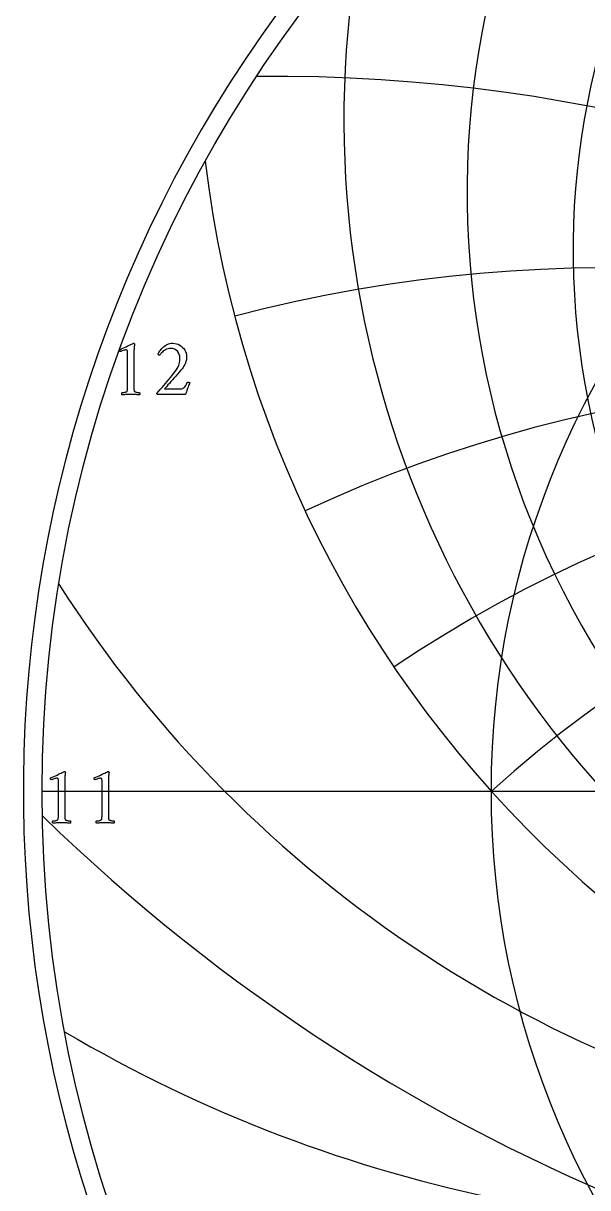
# Model space of a CAD drawing. Header units: millimetres. Extents: x -71 to 71, y -71 to 73.
# Drawn here: x -71.2 to -40.8, y -21.4 to 41.5 of the extents above; entities that cross this region are included whole.
import ezdxf

# ---------------------------------------------------------------- set-up
doc = ezdxf.new("R2010")
doc.units = ezdxf.units.MM
for name, color, linetype in [('CUT_OUTER', 1, 'Continuous'), ('ENGRAVE', 7, 'Continuous'), ('ENGRAVE_FINE', 8, 'Continuous'), ('TEXT', 5, 'Continuous')]:
    doc.layers.add(name, color=color, linetype=linetype)

msp = doc.modelspace()

# ---------------------------------------------------------------- linework, layer by layer
at = {"layer": 'CUT_OUTER'}
msp.add_arc((-0.0002, -0.0002), 71.2199, 143.788848, 87.803032, dxfattribs=at)
at = {"layer": 'ENGRAVE'}
msp.add_lwpolyline([(-70.2, 0), (70.2, 0)], dxfattribs=at)
for radius in [70.2, 45.9522]:
    msp.add_circle((0, 0), radius, dxfattribs=at)
for centre, radius, start, end in [((0, 29.2236), 41.5365, 104.652903, 75.347097), ((0, 32.3304), 47.2611, 147.339419, 32.660581), ((0, 36.2734), 53.9128, 169.605342, 10.394658), ((0, 41.3755), 61.8348, 186.817711, 353.182289), ((0, -51.0351), 68.6745, 48, 132), ((0, -51.0351), 68.6745, 48, 132), ((-12.6815, 47.328), 67.1741, 212.551282, 260.88684), ((-30.2951, 52.4727), 76.0446, 239.415548, 278.083995)]:
    msp.add_arc(centre, radius, start, end, dxfattribs=at)
at = {"layer": 'ENGRAVE_FINE'}
for centre, radius, start, end in [((-81.843, -51.0351), 106.8385, 18.409528, 71.93986), ((-81.843, -51.0351), 106.8385, 18.409528, 71.93986), ((-57.6247, -51.0351), 89.6481, 23.457516, 90.642678), ((-57.6247, -51.0351), 89.6481, 23.457516, 90.642678), ((-39.6492, -51.0351), 79.2984, 28.831877, 104.724148), ((-39.6492, -51.0351), 79.2984, 28.831877, 104.724148), ((-24.9955, -51.0351), 73.0818, 34.629994, 115.099318), ((-24.9955, -51.0351), 73.0818, 34.629994, 115.099318), ((-12.1092, -51.0351), 69.7339, 40.970494, 124.098899), ((-12.1092, -51.0351), 69.7339, 40.970494, 124.098899), ((0, 70.8271), 100.6688, 225.796451, 314.203549)]:
    msp.add_arc(centre, radius, start, end, dxfattribs=at)
at = {"layer": 'TEXT'}
for points in [[(-65.5894, 21.9234), (-65.5894, 23.6727), (-65.5906, 23.7156), (-65.5944, 23.7513), (-65.6006, 23.7798), (-65.6093, 23.8011), (-65.6211, 23.8166), (-65.6364, 23.8276), (-65.6554, 23.8343), (-65.6779, 23.8365), (-65.7056, 23.8344), (-65.7399, 23.8282), (-65.7809, 23.8178), (-65.8285, 23.8033), (-65.8764, 23.7874), (-65.9182, 23.7728), (-65.9539, 23.7597), (-65.9835, 23.7479), (-66.0009, 23.7643), (-66.0134, 23.7823), (-66.0209, 23.8019), (-66.0234, 23.8232), (-66.0234, 23.8235), (-66.0234, 23.8243), (-66.0234, 23.8257), (-66.0234, 23.8276), (-66.0228, 23.8357), (-66.0211, 23.842), (-66.0184, 23.8467), (-66.0145, 23.8498), (-65.9263, 23.8898), (-65.839, 23.9301), (-65.7525, 23.9706), (-65.6669, 24.0114), (-65.5852, 24.0506), (-65.5108, 24.0862), (-65.4435, 24.1181), (-65.3835, 24.1465), (-65.3338, 24.1697), (-65.2977, 24.1863), (-65.2751, 24.1963), (-65.2661, 24.1996), (-65.2572, 24.1996), (-65.247, 24.198), (-65.2384, 24.193), (-65.2315, 24.1847), (-65.2262, 24.1731), (-65.2221, 24.1603), (-65.2185, 24.1487), (-65.2155, 24.1382), (-65.213, 24.1288), (-65.2141, 24.122), (-65.2174, 24.1017), (-65.2229, 24.0677), (-65.2307, 24.0203), (-65.2384, 23.9604), (-65.244, 23.8891), (-65.2473, 23.8065), (-65.2484, 23.7125), (-65.2484, 21.9234), (-65.2483, 21.8756), (-65.2478, 21.8293), (-65.2471, 21.7848), (-65.2462, 21.7419), (-65.2441, 21.7017), (-65.2401, 21.6655), (-65.2341, 21.6331), (-65.2262, 21.6046), (-65.2188, 21.5938), (-65.2052, 21.5836), (-65.1856, 21.5739), (-65.1598, 21.5647), (-65.1306, 21.5566), (-65.1006, 21.5498), (-65.0697, 21.5444), (-65.038, 21.5404), (-65.0083, 21.5375), (-64.9832, 21.5354), (-64.9629, 21.5342), (-64.9473, 21.5337), (-64.9413, 21.5232), (-64.9367, 21.5094), (-64.9336, 21.4922), (-64.9318, 21.4717), (-64.9319, 21.4513), (-64.9345, 21.4341), (-64.9396, 21.4203), (-64.9473, 21.4097), (-65.0123, 21.414), (-65.0746, 21.418), (-65.1341, 21.4218), (-65.1908, 21.4252), (-65.2473, 21.4282), (-65.306, 21.4302), (-65.3668, 21.4315), (-65.43, 21.4319), (-65.4906, 21.4315), (-65.5484, 21.4302), (-65.6035, 21.4282), (-65.6558, 21.4252), (-65.7087, 21.4218), (-65.7654, 21.418), (-65.826, 21.414), (-65.8905, 21.4097), (-65.8981, 21.4203), (-65.9032, 21.4341), (-65.9059, 21.4513), (-65.906, 21.4717), (-65.9042, 21.4922), (-65.901, 21.5094), (-65.8965, 21.5232), (-65.8905, 21.5337), (-65.8749, 21.5342), (-65.8545, 21.5354), (-65.8295, 21.5375), (-65.7997, 21.5404), (-65.768, 21.5444), (-65.7372, 21.5498), (-65.7071, 21.5566), (-65.6779, 21.5647), (-65.6525, 21.5739), (-65.6337, 21.5836), (-65.6215, 21.5938), (-65.6159, 21.6046), (-65.6079, 21.6331), (-65.6016, 21.6655), (-65.5968, 21.7017), (-65.5938, 21.7419), (-65.5919, 21.7848), (-65.5905, 21.8293), (-65.5897, 21.8756), (-65.5894, 21.9234)], [(-62.2327, 22.0696), (-62.2551, 22.0146), (-62.278, 21.9561), (-62.3016, 21.894), (-62.3257, 21.8282), (-62.3495, 21.7619), (-62.3722, 21.6981), (-62.3937, 21.6368), (-62.4142, 21.578), (-62.4325, 21.5252), (-62.4474, 21.4817), (-62.4591, 21.4477), (-62.4674, 21.423), (-63.9642, 21.423), (-63.9709, 21.4282), (-63.978, 21.4347), (-63.9853, 21.4425), (-63.9929, 21.4518), (-63.9997, 21.4614), (-64.0046, 21.4701), (-64.0075, 21.478), (-64.0084, 21.485), (-63.9171, 21.588), (-63.8247, 21.6932), (-63.7311, 21.8006), (-63.6365, 21.9102), (-63.5424, 22.0206), (-63.4505, 22.1305), (-63.3608, 22.2398), (-63.2733, 22.3486), (-63.19, 22.4548), (-63.1128, 22.5567), (-63.0417, 22.6541), (-62.9766, 22.7471), (-62.9162, 22.8415), (-62.8676, 22.9298), (-62.8309, 23.012), (-62.8061, 23.0881), (-62.7897, 23.162), (-62.7779, 23.2376), (-62.7708, 23.3148), (-62.7685, 23.3937), (-62.7769, 23.4999), (-62.8023, 23.5974), (-62.8445, 23.6859), (-62.9036, 23.7656), (-62.9757, 23.8315), (-63.0569, 23.8786), (-63.1473, 23.9068), (-63.2468, 23.9162), (-63.3303, 23.9115), (-63.4084, 23.8974), (-63.4809, 23.8739), (-63.5479, 23.8409), (-63.6091, 23.8025), (-63.6641, 23.7623), (-63.7131, 23.7205), (-63.756, 23.6771), (-63.7926, 23.6356), (-63.8224, 23.5996), (-63.8457, 23.5691), (-63.8623, 23.5442), (-63.8757, 23.546), (-63.8894, 23.5514), (-63.9034, 23.5604), (-63.9177, 23.573), (-63.9303, 23.5864), (-63.9392, 23.5979), (-63.9446, 23.6075), (-63.9464, 23.6151), (-63.9369, 23.6385), (-63.9215, 23.6688), (-63.9004, 23.706), (-63.8734, 23.7501), (-63.8406, 23.7983), (-63.802, 23.8476), (-63.7575, 23.8979), (-63.7073, 23.9494), (-63.6521, 23.9995), (-63.5927, 24.0457), (-63.5292, 24.0881), (-63.4615, 24.1266), (-63.3897, 24.1585), (-63.3137, 24.1814), (-63.2336, 24.1951), (-63.1493, 24.1996), (-63.0476, 24.1931), (-62.9506, 24.1736), (-62.8583, 24.1411), (-62.7707, 24.0956), (-62.6899, 24.0398), (-62.6179, 23.9766), (-62.5548, 23.9058), (-62.5006, 23.8276), (-62.457, 23.7443), (-62.4258, 23.6583), (-62.4072, 23.5694), (-62.4009, 23.4778), (-62.4051, 23.3862), (-62.4175, 23.2973), (-62.4383, 23.2113), (-62.4674, 23.128), (-62.5036, 23.0474), (-62.546, 22.9696), (-62.5944, 22.8946), (-62.6489, 22.8224), (-62.7263, 22.7279), (-62.8078, 22.6303), (-62.8935, 22.5297), (-62.9833, 22.4261), (-63.0739, 22.3225), (-63.1621, 22.2224), (-63.2477, 22.1255), (-63.3309, 22.0319), (-63.4087, 21.9446), (-63.4781, 21.8664), (-63.5393, 21.7974), (-63.5922, 21.7374), (-62.7331, 21.7374), (-62.6718, 21.7426), (-62.6163, 21.7579), (-62.5666, 21.7835), (-62.5227, 21.8194), (-62.4824, 21.8657), (-62.4436, 21.9229), (-62.4061, 21.9908), (-62.3699, 22.0696), (-62.3636, 22.0812), (-62.3533, 22.0895), (-62.3392, 22.0945), (-62.3212, 22.0961), (-62.3135, 22.0956), (-62.3035, 22.0939), (-62.2913, 22.0912), (-62.2769, 22.0873), (-62.2625, 22.0829), (-62.2504, 22.0784), (-62.2404, 22.074), (-62.2327, 22.0696)], [(-69.3233, -1.2127), (-69.3233, 0.5365), (-69.3245, 0.5794), (-69.3282, 0.6151), (-69.3345, 0.6436), (-69.3432, 0.6649), (-69.355, 0.6804), (-69.3703, 0.6915), (-69.3893, 0.6981), (-69.4118, 0.7004), (-69.4395, 0.6983), (-69.4738, 0.6921), (-69.5148, 0.6817), (-69.5624, 0.6671), (-69.6103, 0.6512), (-69.6521, 0.6367), (-69.6878, 0.6236), (-69.7174, 0.6118), (-69.7348, 0.6281), (-69.7473, 0.6461), (-69.7548, 0.6658), (-69.7572, 0.6871), (-69.7572, 0.6873), (-69.7572, 0.6882), (-69.7572, 0.6896), (-69.7572, 0.6915), (-69.7567, 0.6995), (-69.755, 0.7059), (-69.7523, 0.7106), (-69.7484, 0.7136), (-69.6602, 0.7536), (-69.5729, 0.7939), (-69.4864, 0.8345), (-69.4008, 0.8753), (-69.3191, 0.9144), (-69.2447, 0.95), (-69.1774, 0.982), (-69.1173, 1.0103), (-69.0677, 1.0336), (-69.0315, 1.0502), (-69.009, 1.0602), (-69, 1.0635), (-68.9911, 1.0635), (-68.9809, 1.0618), (-68.9723, 1.0568), (-68.9654, 1.0485), (-68.9601, 1.0369), (-68.956, 1.0242), (-68.9524, 1.0126), (-68.9493, 1.002), (-68.9468, 0.9926), (-68.948, 0.9859), (-68.9513, 0.9655), (-68.9568, 0.9316), (-68.9646, 0.8841), (-68.9723, 0.8242), (-68.9778, 0.7529), (-68.9812, 0.6703), (-68.9823, 0.5764), (-68.9823, -1.2127), (-68.9821, -1.2606), (-68.9817, -1.3068), (-68.981, -1.3514), (-68.9801, -1.3943), (-68.978, -1.4344), (-68.974, -1.4707), (-68.968, -1.503), (-68.9601, -1.5315), (-68.9527, -1.5423), (-68.9391, -1.5526), (-68.9194, -1.5623), (-68.8937, -1.5714), (-68.8645, -1.5796), (-68.8345, -1.5864), (-68.8036, -1.5917), (-68.7719, -1.5958), (-68.7422, -1.5987), (-68.7171, -1.6007), (-68.6968, -1.602), (-68.6811, -1.6024), (-68.6752, -1.6129), (-68.6706, -1.6268), (-68.6674, -1.6439), (-68.6656, -1.6644), (-68.6658, -1.6849), (-68.6684, -1.702), (-68.6735, -1.7159), (-68.6811, -1.7264), (-68.7462, -1.7221), (-68.8085, -1.7181), (-68.868, -1.7144), (-68.9247, -1.7109), (-68.9812, -1.708), (-69.0398, -1.7059), (-69.1007, -1.7047), (-69.1638, -1.7043), (-69.2245, -1.7047), (-69.2823, -1.7059), (-69.3374, -1.708), (-69.3897, -1.7109), (-69.4426, -1.7144), (-69.4993, -1.7181), (-69.5599, -1.7221), (-69.6244, -1.7264), (-69.632, -1.7159), (-69.6371, -1.702), (-69.6398, -1.6849), (-69.6399, -1.6644), (-69.6381, -1.6439), (-69.6349, -1.6268), (-69.6303, -1.6129), (-69.6244, -1.6024), (-69.6088, -1.602), (-69.5884, -1.6007), (-69.5634, -1.5987), (-69.5336, -1.5958), (-69.5019, -1.5917), (-69.4711, -1.5864), (-69.441, -1.5796), (-69.4118, -1.5714), (-69.3864, -1.5623), (-69.3675, -1.5526), (-69.3554, -1.5423), (-69.3498, -1.5315), (-69.3418, -1.503), (-69.3354, -1.4707), (-69.3307, -1.4344), (-69.3277, -1.3943), (-69.3258, -1.3514), (-69.3244, -1.3068), (-69.3235, -1.2606), (-69.3233, -1.2127)], [(-66.9674, -1.2127), (-66.9674, 0.5365), (-66.9686, 0.5794), (-66.9723, 0.6151), (-66.9786, 0.6436), (-66.9873, 0.6649), (-66.9991, 0.6804), (-67.0144, 0.6915), (-67.0334, 0.6981), (-67.0559, 0.7004), (-67.0836, 0.6983), (-67.1179, 0.6921), (-67.1589, 0.6817), (-67.2065, 0.6671), (-67.2544, 0.6512), (-67.2962, 0.6367), (-67.3319, 0.6236), (-67.3615, 0.6118), (-67.3789, 0.6281), (-67.3914, 0.6461), (-67.3989, 0.6658), (-67.4013, 0.6871), (-67.4013, 0.6873), (-67.4013, 0.6882), (-67.4013, 0.6896), (-67.4013, 0.6915), (-67.4008, 0.6995), (-67.3991, 0.7059), (-67.3964, 0.7106), (-67.3925, 0.7136), (-67.3043, 0.7536), (-67.217, 0.7939), (-67.1305, 0.8345), (-67.0449, 0.8753), (-66.9632, 0.9144), (-66.8888, 0.95), (-66.8215, 0.982), (-66.7614, 1.0103), (-66.7118, 1.0336), (-66.6756, 1.0502), (-66.6531, 1.0602), (-66.6441, 1.0635), (-66.6352, 1.0635), (-66.625, 1.0618), (-66.6164, 1.0568), (-66.6095, 1.0485), (-66.6042, 1.0369), (-66.6001, 1.0242), (-66.5965, 1.0126), (-66.5934, 1.002), (-66.5909, 0.9926), (-66.5921, 0.9859), (-66.5954, 0.9655), (-66.6009, 0.9316), (-66.6087, 0.8841), (-66.6164, 0.8242), (-66.6219, 0.7529), (-66.6253, 0.6703), (-66.6264, 0.5764), (-66.6264, -1.2127), (-66.6262, -1.2606), (-66.6258, -1.3068), (-66.6251, -1.3514), (-66.6242, -1.3943), (-66.6221, -1.4344), (-66.6181, -1.4707), (-66.6121, -1.503), (-66.6042, -1.5315), (-66.5968, -1.5423), (-66.5832, -1.5526), (-66.5635, -1.5623), (-66.5378, -1.5714), (-66.5086, -1.5796), (-66.4786, -1.5864), (-66.4477, -1.5917), (-66.416, -1.5958), (-66.3863, -1.5987), (-66.3612, -1.6007), (-66.3409, -1.602), (-66.3252, -1.6024), (-66.3193, -1.6129), (-66.3147, -1.6268), (-66.3115, -1.6439), (-66.3097, -1.6644), (-66.3099, -1.6849), (-66.3125, -1.702), (-66.3176, -1.7159), (-66.3252, -1.7264), (-66.3903, -1.7221), (-66.4526, -1.7181), (-66.5121, -1.7144), (-66.5688, -1.7109), (-66.6253, -1.708), (-66.6839, -1.7059), (-66.7448, -1.7047), (-66.8079, -1.7043), (-66.8686, -1.7047), (-66.9264, -1.7059), (-66.9815, -1.708), (-67.0338, -1.7109), (-67.0867, -1.7144), (-67.1434, -1.7181), (-67.204, -1.7221), (-67.2685, -1.7264), (-67.2761, -1.7159), (-67.2812, -1.702), (-67.2839, -1.6849), (-67.284, -1.6644), (-67.2822, -1.6439), (-67.279, -1.6268), (-67.2744, -1.6129), (-67.2685, -1.6024), (-67.2529, -1.602), (-67.2325, -1.6007), (-67.2075, -1.5987), (-67.1777, -1.5958), (-67.146, -1.5917), (-67.1152, -1.5864), (-67.0851, -1.5796), (-67.0559, -1.5714), (-67.0305, -1.5623), (-67.0116, -1.5526), (-66.9995, -1.5423), (-66.9939, -1.5315), (-66.9859, -1.503), (-66.9795, -1.4707), (-66.9748, -1.4344), (-66.9718, -1.3943), (-66.9699, -1.3514), (-66.9685, -1.3068), (-66.9676, -1.2606), (-66.9674, -1.2127)]]:
    msp.add_lwpolyline(points, close=True, dxfattribs=at)

doc.saveas('drawing.dxf')
